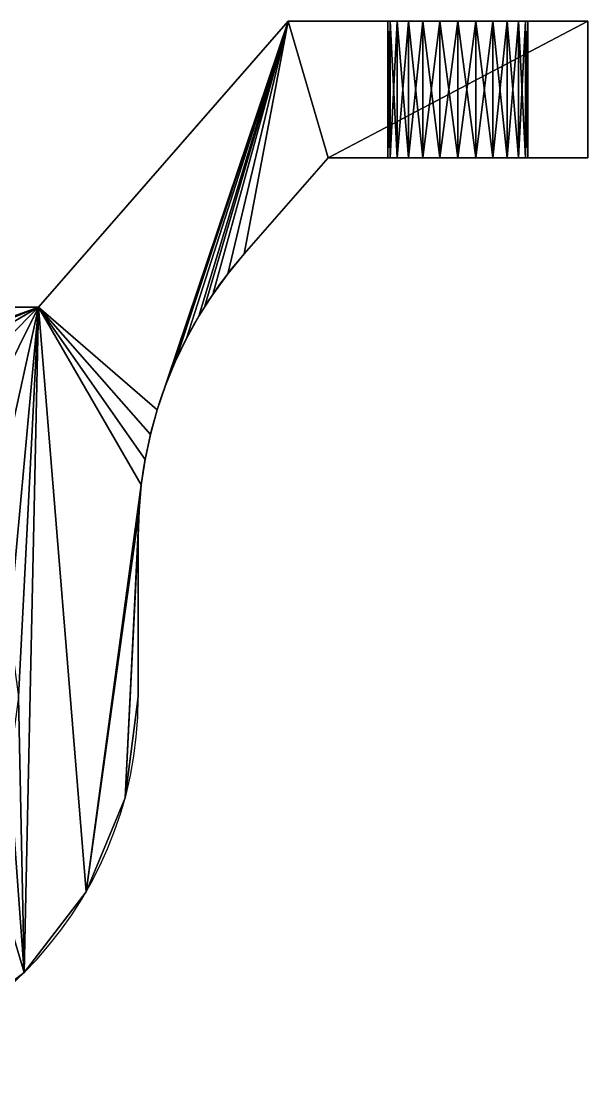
# Model space of a CAD drawing. Header units: millimetres. Extents: x 0 to 84, y 0 to 53.3.
# Drawn here: x 55.6 to 84, y 0 to 53.3 of the extents above; entities that cross this region are included whole.
import ezdxf

# ---------------------------------------------------------------- set-up
doc = ezdxf.new("R2010")
doc.units = ezdxf.units.MM

msp = doc.modelspace()

# ---------------------------------------------------------------- linework, layer by layer
for p, q in [((56.5, 39), (69, 53.309)), ((56.5, 39, 39), (69, 53.309, 39)), ((84, 53.309), (69, 53.309)), ((84, 53.309, 39), (69, 53.309, 39)), ((69, 53.309), (69, 53.309, 39)), ((74, 53.309, 29.5), (74, 46.479, 29.5)), ((74, 53.309, 9.5), (74, 46.479, 9.5)), ((74.119, 53.309, 28.594), (74.119, 46.479, 28.594)), ((74.119, 53.309, 30.406), (74.119, 46.479, 30.406)), ((74.119, 53.309, 8.594), (74.119, 46.479, 8.594)), ((74.119, 53.309, 10.406), (74.119, 46.479, 10.406)), ((74.469, 53.309, 27.75), (74.469, 46.479, 27.75)), ((74.469, 53.309, 31.25), (74.469, 46.479, 31.25)), ((74.469, 53.309, 7.75), (74.469, 46.479, 7.75)), ((74.469, 53.309, 11.25), (74.469, 46.479, 11.25)), ((75.025, 53.309, 27.025), (75.025, 46.479, 27.025)), ((75.025, 53.309, 31.975), (75.025, 46.479, 31.975)), ((75.025, 53.309, 7.025), (75.025, 46.479, 7.025)), ((75.025, 53.309, 11.975), (75.025, 46.479, 11.975)), ((75.75, 53.309, 26.469), (75.75, 46.479, 26.469)), ((75.75, 53.309, 32.531), (75.75, 46.479, 32.531)), ((75.75, 53.309, 6.469), (75.75, 46.479, 6.469)), ((75.75, 53.309, 12.531), (75.75, 46.479, 12.531)), ((76.594, 53.309, 26.119), (76.594, 46.479, 26.119)), ((76.594, 53.309, 32.881), (76.594, 46.479, 32.881)), ((76.594, 53.309, 6.119), (76.594, 46.479, 6.119)), ((76.594, 53.309, 12.881), (76.594, 46.479, 12.881)), ((77.5, 53.309, 26), (77.5, 46.479, 26)), ((77.5, 53.309, 33), (77.5, 46.479, 33)), ((77.5, 53.309, 6), (77.5, 46.479, 6)), ((77.5, 53.309, 13), (77.5, 46.479, 13)), ((78.406, 53.309, 26.119), (78.406, 46.479, 26.119)), ((78.406, 53.309, 32.881), (78.406, 46.479, 32.881)), ((78.406, 53.309, 6.119), (78.406, 46.479, 6.119)), ((78.406, 53.309, 12.881), (78.406, 46.479, 12.881)), ((79.25, 53.309, 26.469), (79.25, 46.479, 26.469)), ((79.25, 53.309, 32.531), (79.25, 46.479, 32.531)), ((79.25, 53.309, 6.469), (79.25, 46.479, 6.469)), ((79.25, 53.309, 12.531), (79.25, 46.479, 12.531)), ((79.975, 53.309, 27.025), (79.975, 46.479, 27.025)), ((79.975, 53.309, 31.975), (79.975, 46.479, 31.975)), ((79.975, 53.309, 7.025), (79.975, 46.479, 7.025)), ((79.975, 53.309, 11.975), (79.975, 46.479, 11.975)), ((80.531, 53.309, 27.75), (80.531, 46.479, 27.75)), ((80.531, 53.309, 31.25), (80.531, 46.479, 31.25)), ((80.531, 53.309, 7.75), (80.531, 46.479, 7.75)), ((80.531, 53.309, 11.25), (80.531, 46.479, 11.25)), ((80.881, 53.309, 30.406), (80.881, 46.479, 30.406)), ((80.881, 53.309, 28.594), (80.881, 46.479, 28.594)), ((80.881, 53.309, 10.406), (80.881, 46.479, 10.406)), ((80.881, 53.309, 8.594), (80.881, 46.479, 8.594)), ((81, 53.309, 29.5), (81, 46.479, 29.5)), ((81, 53.309, 9.5), (81, 46.479, 9.5)), ((84, 46.479), (84, 53.309)), ((84, 46.479, 39), (84, 53.309, 39)), ((84, 53.309), (84, 53.309, 39)), ((66.797, 41.668), (71, 46.479)), ((66.797, 41.668, 39), (71, 46.479, 39)), ((71, 46.479), (84, 46.479)), ((71, 46.479, 39), (84, 46.479, 39)), ((71, 46.479), (71, 46.479, 39)), ((84, 46.479), (84, 46.479, 39)), ((66.797, 41.668), (66.797, 41.668, 39)), ((65.982, 40.676), (65.982, 40.676, 39)), ((65.228, 39.637), (65.228, 39.637, 39)), ((27.5, 39), (56.5, 39)), ((27.5, 39, 39), (56.5, 39, 39)), ((56.5, 39), (56.5, 39, 39)), ((64.82, 39), (64.82, 39, 39)), ((64.537, 38.556), (64.537, 38.556, 39)), ((63.912, 37.435), (63.912, 37.435, 39)), ((63.355, 36.278), (63.355, 36.278, 39)), ((62.868, 35.09), (62.868, 35.09, 39)), ((62.453, 33.876), (62.453, 33.876, 39)), ((62.112, 32.638), (62.112, 32.638, 39)), ((61.845, 31.383), (61.845, 31.383, 39)), ((61.653, 30.113), (61.653, 30.113, 39)), ((61.538, 28.835), (61.538, 28.835, 39)), ((61.5, 19.5), (61.5, 27.552)), ((61.5, 19.5, 39), (61.5, 27.552, 39)), ((61.5, 27.552), (61.5, 27.552, 39)), ((61.5, 19.5), (61.5, 19.5, 39)), ((60.836, 14.453), (60.836, 14.453, 39)), ((58.887, 9.75), (58.887, 9.75, 39)), ((55.789, 5.711), (55.789, 5.711, 39))]:
    msp.add_line(p, q)
at = {"extrusion": (0, -1, 0)}
for centre in [(77.5, 29.5, -53.309), (77.5, 9.5, -53.309), (77.5, 29.5, -46.479), (77.5, 9.5, -46.479)]:
    msp.add_circle(centre, 3.5, dxfattribs=at)
at = {"extrusion": (0, 0, -1)}
for centre in [(-82.956, 27.552), (-82.956, 27.552, -39)]:
    msp.add_arc(centre, 21.456, 0, 41.1395, dxfattribs=at)
for centre in [(42, 19.5), (42, 19.5, 39)]:
    msp.add_arc(centre, 19.5, 180, 0)

# ---------------------------------------------------------------- meshes
mesh = msp.add_polyface()
corners = [(23.164, 14.453, 39), (22.5, 27.649, 39), (22.5, 19.5, 39), (28.211, 5.711, 39), (28.96, 16.006, 39), (28.5, 19.5, 39), (32.25, 2.613, 39), (30.309, 12.75, 39), (32.454, 9.954, 39), (36.953, 0.664, 39), (35.25, 7.809, 39), (38.506, 6.46, 39), (42, 0, 39), (42, 6, 39), (47.047, 0.664, 39), (45.494, 6.46, 39), (48.75, 7.809, 39), (51.75, 2.613, 39), (51.546, 9.954, 39), (53.691, 12.75, 39), (55.789, 5.711, 39), (55.04, 16.006, 39), (55.5, 19.5, 39), (13, 46.479, 39), (0, 53.309, 39), (0, 46.479, 39), (15, 53.309, 39), (17.267, 41.595, 39), (27.5, 39, 39), (18.072, 40.615, 39), (18.817, 39.589, 39), (19.193, 39, 39), (19.5, 38.52, 39), (20.117, 37.413, 39), (20.668, 36.27, 39), (21.149, 35.096, 39), (21.558, 33.896, 39), (21.896, 32.674, 39), (22.159, 31.433, 39), (22.348, 30.179, 39), (22.462, 28.916, 39), (25.113, 9.75, 39), (28.96, 22.994, 39), (30.309, 26.25, 39), (32.454, 29.046, 39), (35.25, 31.191, 39), (38.506, 32.54, 39), (56.5, 39, 39), (42, 33, 39), (45.494, 32.54, 39), (48.75, 31.191, 39), (51.546, 29.046, 39), (53.691, 26.25, 39), (55.04, 22.994, 39), (58.887, 9.75, 39), (61.653, 30.113, 39), (61.845, 31.383, 39), (62.112, 32.638, 39), (62.453, 33.876, 39), (69, 53.309, 39), (61.538, 28.835, 39), (60.836, 14.453, 39), (61.5, 27.552, 39), (61.5, 19.5, 39), (62.868, 35.09, 39), (63.355, 36.278, 39), (63.912, 37.435, 39), (64.537, 38.556, 39), (64.82, 39, 39), (65.228, 39.637, 39), (65.982, 40.676, 39), (66.797, 41.668, 39), (71, 46.479, 39), (84, 53.309, 39), (84, 46.479, 39)]
mesh.append_faces([[corners[k] for k in face] for face in [(0, 1, 2), (23, 24, 25), (62, 61, 63), (73, 72, 74)]], dxfattribs={"vtx0": -1})
mesh.append_faces([[corners[k] for k in face] for face in [(4, 6, 7), (7, 6, 8), (8, 9, 10), (10, 9, 11), (11, 12, 13), (13, 14, 15), (15, 14, 16), (16, 17, 18), (18, 17, 19), (19, 20, 21), (21, 20, 22), (24, 23, 26), (26, 27, 28), (28, 46, 47), (47, 58, 59), (55, 54, 60), (60, 61, 62), (59, 72, 73)]], dxfattribs={"vtx0": -1, "vtx1": -1})
mesh.append_faces([[corners[k] for k in face] for face in [(28, 1, 0), (28, 3, 5), (47, 22, 20), (47, 54, 55)]], dxfattribs={"vtx0": -1, "vtx1": -1, "vtx2": -1})
mesh.append_faces([[corners[k] for k in face] for face in [(3, 4, 5), (4, 3, 6), (8, 6, 9), (11, 9, 12), (13, 12, 14), (16, 14, 17), (19, 17, 20), (26, 23, 27), (28, 27, 29), (28, 29, 30), (28, 30, 31), (28, 31, 32), (28, 32, 33), (28, 33, 34), (28, 34, 35), (28, 35, 36), (28, 36, 37), (28, 37, 38), (28, 38, 39), (28, 39, 40), (28, 40, 1), (28, 0, 41), (28, 41, 3), (28, 5, 42), (28, 42, 43), (28, 43, 44), (28, 44, 45), (28, 45, 46), (47, 46, 48), (47, 48, 49), (47, 49, 50), (47, 50, 51), (47, 51, 52), (47, 52, 53), (47, 53, 22), (47, 20, 54), (47, 55, 56), (47, 56, 57), (47, 57, 58), (60, 54, 61), (59, 58, 64), (59, 64, 65), (59, 65, 66), (59, 66, 67), (59, 67, 68), (59, 68, 69), (59, 69, 70), (59, 70, 71), (59, 71, 72)]], dxfattribs={"vtx0": -1, "vtx2": -1})
mesh = msp.add_polyface()
corners = [(69, 53.309, 39), (56.5, 39), (56.5, 39, 39), (69, 53.309)]
mesh.append_faces([[corners[k] for k in face] for face in [(0, 1, 2), (1, 0, 3)]], dxfattribs={"vtx0": -1})
mesh = msp.add_polyface()
corners = [(69, 53.309), (75.025, 53.309, 7.025), (84, 53.309), (74.469, 53.309, 7.75), (74.119, 53.309, 8.594), (69, 53.309, 39), (75.75, 53.309, 6.469), (76.594, 53.309, 6.119), (77.5, 53.309, 6), (74, 53.309, 9.5), (74.119, 53.309, 10.406), (74.469, 53.309, 11.25), (75.025, 53.309, 11.975), (75.75, 53.309, 12.531), (76.594, 53.309, 12.881), (77.5, 53.309, 13), (74.469, 53.309, 27.75), (75.025, 53.309, 27.025), (75.75, 53.309, 26.469), (76.594, 53.309, 26.119), (77.5, 53.309, 26), (74.119, 53.309, 28.594), (74, 53.309, 29.5), (74.119, 53.309, 30.406), (74.469, 53.309, 31.25), (75.025, 53.309, 31.975), (75.75, 53.309, 32.531), (76.594, 53.309, 32.881), (77.5, 53.309, 33), (81, 53.309, 9.5), (84, 53.309, 39), (80.881, 53.309, 8.594), (80.531, 53.309, 7.75), (79.975, 53.309, 7.025), (79.25, 53.309, 6.469), (78.406, 53.309, 6.119), (80.881, 53.309, 10.406), (80.531, 53.309, 11.25), (79.975, 53.309, 11.975), (79.25, 53.309, 12.531), (78.406, 53.309, 12.881), (80.881, 53.309, 28.594), (80.531, 53.309, 27.75), (79.975, 53.309, 27.025), (79.25, 53.309, 26.469), (78.406, 53.309, 26.119), (81, 53.309, 29.5), (80.881, 53.309, 30.406), (80.531, 53.309, 31.25), (79.975, 53.309, 31.975), (79.25, 53.309, 32.531), (78.406, 53.309, 32.881)]
mesh.append_faces([[corners[k] for k in face] for face in [(0, 1, 2), (1, 0, 3), (3, 0, 4), (4, 5, 9), (9, 5, 10), (10, 5, 11), (11, 5, 12), (12, 5, 13), (13, 5, 14), (14, 5, 15), (16, 5, 21), (21, 5, 22), (22, 5, 23), (23, 5, 24), (24, 5, 25), (25, 5, 26), (26, 5, 27), (27, 5, 28), (2, 29, 30), (29, 2, 31), (31, 2, 32), (32, 2, 33), (33, 2, 34), (34, 2, 35), (35, 2, 8), (41, 15, 42), (42, 15, 43), (43, 15, 44), (44, 15, 45), (45, 15, 20), (30, 28, 5)]], dxfattribs={"vtx0": -1, "vtx1": -1})
mesh.append_faces([[corners[k] for k in face] for face in [(15, 5, 16), (30, 15, 41)]], dxfattribs={"vtx0": -1, "vtx1": -1, "vtx2": -1})
mesh.append_faces([[corners[k] for k in face] for face in [(4, 0, 5), (2, 1, 6), (2, 6, 7), (2, 7, 8), (15, 16, 17), (15, 17, 18), (15, 18, 19), (15, 19, 20), (30, 29, 36), (30, 36, 37), (30, 37, 38), (30, 38, 39), (30, 39, 40), (30, 40, 15), (30, 41, 46), (30, 46, 47), (30, 47, 48), (30, 48, 49), (30, 49, 50), (30, 50, 51), (30, 51, 28)]], dxfattribs={"vtx0": -1, "vtx2": -1})
mesh = msp.add_polyface()
corners = [(74.119, 53.309, 28.594), (74, 46.479, 29.5), (74.119, 46.479, 28.594), (74, 53.309, 29.5)]
mesh.append_faces([[corners[k] for k in face] for face in [(0, 1, 2), (1, 0, 3)]], dxfattribs={"vtx0": -1})
mesh = msp.add_polyface()
corners = [(74, 53.309, 29.5), (74.119, 46.479, 30.406), (74, 46.479, 29.5), (74.119, 53.309, 30.406)]
mesh.append_faces([[corners[k] for k in face] for face in [(0, 1, 2), (1, 0, 3)]], dxfattribs={"vtx0": -1})
mesh = msp.add_polyface()
corners = [(74.119, 53.309, 8.594), (74, 46.479, 9.5), (74.119, 46.479, 8.594), (74, 53.309, 9.5)]
mesh.append_faces([[corners[k] for k in face] for face in [(0, 1, 2), (1, 0, 3)]], dxfattribs={"vtx0": -1})
mesh = msp.add_polyface()
corners = [(74, 53.309, 9.5), (74.119, 46.479, 10.406), (74, 46.479, 9.5), (74.119, 53.309, 10.406)]
mesh.append_faces([[corners[k] for k in face] for face in [(0, 1, 2), (1, 0, 3)]], dxfattribs={"vtx0": -1})
mesh = msp.add_polyface()
corners = [(74.469, 53.309, 27.75), (74.119, 46.479, 28.594), (74.469, 46.479, 27.75), (74.119, 53.309, 28.594)]
mesh.append_faces([[corners[k] for k in face] for face in [(0, 1, 2), (1, 0, 3)]], dxfattribs={"vtx0": -1})
mesh = msp.add_polyface()
corners = [(74.119, 53.309, 30.406), (74.469, 46.479, 31.25), (74.119, 46.479, 30.406), (74.469, 53.309, 31.25)]
mesh.append_faces([[corners[k] for k in face] for face in [(0, 1, 2), (1, 0, 3)]], dxfattribs={"vtx0": -1})
mesh = msp.add_polyface()
corners = [(74.469, 53.309, 7.75), (74.119, 46.479, 8.594), (74.469, 46.479, 7.75), (74.119, 53.309, 8.594)]
mesh.append_faces([[corners[k] for k in face] for face in [(0, 1, 2), (1, 0, 3)]], dxfattribs={"vtx0": -1})
mesh = msp.add_polyface()
corners = [(74.119, 53.309, 10.406), (74.469, 46.479, 11.25), (74.119, 46.479, 10.406), (74.469, 53.309, 11.25)]
mesh.append_faces([[corners[k] for k in face] for face in [(0, 1, 2), (1, 0, 3)]], dxfattribs={"vtx0": -1})
mesh = msp.add_polyface()
corners = [(75.025, 53.309, 27.025), (74.469, 46.479, 27.75), (75.025, 46.479, 27.025), (74.469, 53.309, 27.75)]
mesh.append_faces([[corners[k] for k in face] for face in [(0, 1, 2), (1, 0, 3)]], dxfattribs={"vtx0": -1})
mesh = msp.add_polyface()
corners = [(74.469, 53.309, 31.25), (75.025, 46.479, 31.975), (74.469, 46.479, 31.25), (75.025, 53.309, 31.975)]
mesh.append_faces([[corners[k] for k in face] for face in [(0, 1, 2), (1, 0, 3)]], dxfattribs={"vtx0": -1})
mesh = msp.add_polyface()
corners = [(75.025, 53.309, 7.025), (74.469, 46.479, 7.75), (75.025, 46.479, 7.025), (74.469, 53.309, 7.75)]
mesh.append_faces([[corners[k] for k in face] for face in [(0, 1, 2), (1, 0, 3)]], dxfattribs={"vtx0": -1})
mesh = msp.add_polyface()
corners = [(74.469, 53.309, 11.25), (75.025, 46.479, 11.975), (74.469, 46.479, 11.25), (75.025, 53.309, 11.975)]
mesh.append_faces([[corners[k] for k in face] for face in [(0, 1, 2), (1, 0, 3)]], dxfattribs={"vtx0": -1})
mesh = msp.add_polyface()
corners = [(75.75, 46.479, 26.469), (75.025, 53.309, 27.025), (75.025, 46.479, 27.025), (75.75, 53.309, 26.469)]
mesh.append_faces([[corners[k] for k in face] for face in [(0, 1, 2), (1, 0, 3)]], dxfattribs={"vtx0": -1})
mesh = msp.add_polyface()
corners = [(75.75, 53.309, 32.531), (75.025, 46.479, 31.975), (75.025, 53.309, 31.975), (75.75, 46.479, 32.531)]
mesh.append_faces([[corners[k] for k in face] for face in [(0, 1, 2), (1, 0, 3)]], dxfattribs={"vtx0": -1})
mesh = msp.add_polyface()
corners = [(75.75, 46.479, 6.469), (75.025, 53.309, 7.025), (75.025, 46.479, 7.025), (75.75, 53.309, 6.469)]
mesh.append_faces([[corners[k] for k in face] for face in [(0, 1, 2), (1, 0, 3)]], dxfattribs={"vtx0": -1})
mesh = msp.add_polyface()
corners = [(75.75, 53.309, 12.531), (75.025, 46.479, 11.975), (75.025, 53.309, 11.975), (75.75, 46.479, 12.531)]
mesh.append_faces([[corners[k] for k in face] for face in [(0, 1, 2), (1, 0, 3)]], dxfattribs={"vtx0": -1})
mesh = msp.add_polyface()
corners = [(76.594, 46.479, 26.119), (75.75, 53.309, 26.469), (75.75, 46.479, 26.469), (76.594, 53.309, 26.119)]
mesh.append_faces([[corners[k] for k in face] for face in [(0, 1, 2), (1, 0, 3)]], dxfattribs={"vtx0": -1})
mesh = msp.add_polyface()
corners = [(76.594, 53.309, 32.881), (75.75, 46.479, 32.531), (75.75, 53.309, 32.531), (76.594, 46.479, 32.881)]
mesh.append_faces([[corners[k] for k in face] for face in [(0, 1, 2), (1, 0, 3)]], dxfattribs={"vtx0": -1})
mesh = msp.add_polyface()
corners = [(76.594, 46.479, 6.119), (75.75, 53.309, 6.469), (75.75, 46.479, 6.469), (76.594, 53.309, 6.119)]
mesh.append_faces([[corners[k] for k in face] for face in [(0, 1, 2), (1, 0, 3)]], dxfattribs={"vtx0": -1})
mesh = msp.add_polyface()
corners = [(76.594, 53.309, 12.881), (75.75, 46.479, 12.531), (75.75, 53.309, 12.531), (76.594, 46.479, 12.881)]
mesh.append_faces([[corners[k] for k in face] for face in [(0, 1, 2), (1, 0, 3)]], dxfattribs={"vtx0": -1})
mesh = msp.add_polyface()
corners = [(77.5, 46.479, 26), (76.594, 53.309, 26.119), (76.594, 46.479, 26.119), (77.5, 53.309, 26)]
mesh.append_faces([[corners[k] for k in face] for face in [(0, 1, 2), (1, 0, 3)]], dxfattribs={"vtx0": -1})
mesh = msp.add_polyface()
corners = [(77.5, 53.309, 33), (76.594, 46.479, 32.881), (76.594, 53.309, 32.881), (77.5, 46.479, 33)]
mesh.append_faces([[corners[k] for k in face] for face in [(0, 1, 2), (1, 0, 3)]], dxfattribs={"vtx0": -1})
mesh = msp.add_polyface()
corners = [(77.5, 46.479, 6), (76.594, 53.309, 6.119), (76.594, 46.479, 6.119), (77.5, 53.309, 6)]
mesh.append_faces([[corners[k] for k in face] for face in [(0, 1, 2), (1, 0, 3)]], dxfattribs={"vtx0": -1})
mesh = msp.add_polyface()
corners = [(77.5, 53.309, 13), (76.594, 46.479, 12.881), (76.594, 53.309, 12.881), (77.5, 46.479, 13)]
mesh.append_faces([[corners[k] for k in face] for face in [(0, 1, 2), (1, 0, 3)]], dxfattribs={"vtx0": -1})
mesh = msp.add_polyface()
corners = [(78.406, 46.479, 26.119), (77.5, 53.309, 26), (77.5, 46.479, 26), (78.406, 53.309, 26.119)]
mesh.append_faces([[corners[k] for k in face] for face in [(0, 1, 2), (1, 0, 3)]], dxfattribs={"vtx0": -1})
mesh = msp.add_polyface()
corners = [(78.406, 53.309, 32.881), (77.5, 46.479, 33), (77.5, 53.309, 33), (78.406, 46.479, 32.881)]
mesh.append_faces([[corners[k] for k in face] for face in [(0, 1, 2), (1, 0, 3)]], dxfattribs={"vtx0": -1})
mesh = msp.add_polyface()
corners = [(78.406, 46.479, 6.119), (77.5, 53.309, 6), (77.5, 46.479, 6), (78.406, 53.309, 6.119)]
mesh.append_faces([[corners[k] for k in face] for face in [(0, 1, 2), (1, 0, 3)]], dxfattribs={"vtx0": -1})
mesh = msp.add_polyface()
corners = [(78.406, 53.309, 12.881), (77.5, 46.479, 13), (77.5, 53.309, 13), (78.406, 46.479, 12.881)]
mesh.append_faces([[corners[k] for k in face] for face in [(0, 1, 2), (1, 0, 3)]], dxfattribs={"vtx0": -1})
mesh = msp.add_polyface()
corners = [(79.25, 46.479, 26.469), (78.406, 53.309, 26.119), (78.406, 46.479, 26.119), (79.25, 53.309, 26.469)]
mesh.append_faces([[corners[k] for k in face] for face in [(0, 1, 2), (1, 0, 3)]], dxfattribs={"vtx0": -1})
mesh = msp.add_polyface()
corners = [(79.25, 53.309, 32.531), (78.406, 46.479, 32.881), (78.406, 53.309, 32.881), (79.25, 46.479, 32.531)]
mesh.append_faces([[corners[k] for k in face] for face in [(0, 1, 2), (1, 0, 3)]], dxfattribs={"vtx0": -1})
mesh = msp.add_polyface()
corners = [(79.25, 46.479, 6.469), (78.406, 53.309, 6.119), (78.406, 46.479, 6.119), (79.25, 53.309, 6.469)]
mesh.append_faces([[corners[k] for k in face] for face in [(0, 1, 2), (1, 0, 3)]], dxfattribs={"vtx0": -1})
mesh = msp.add_polyface()
corners = [(79.25, 53.309, 12.531), (78.406, 46.479, 12.881), (78.406, 53.309, 12.881), (79.25, 46.479, 12.531)]
mesh.append_faces([[corners[k] for k in face] for face in [(0, 1, 2), (1, 0, 3)]], dxfattribs={"vtx0": -1})
mesh = msp.add_polyface()
corners = [(79.975, 46.479, 27.025), (79.25, 53.309, 26.469), (79.25, 46.479, 26.469), (79.975, 53.309, 27.025)]
mesh.append_faces([[corners[k] for k in face] for face in [(0, 1, 2), (1, 0, 3)]], dxfattribs={"vtx0": -1})
mesh = msp.add_polyface()
corners = [(79.975, 53.309, 31.975), (79.25, 46.479, 32.531), (79.25, 53.309, 32.531), (79.975, 46.479, 31.975)]
mesh.append_faces([[corners[k] for k in face] for face in [(0, 1, 2), (1, 0, 3)]], dxfattribs={"vtx0": -1})
mesh = msp.add_polyface()
corners = [(79.975, 46.479, 7.025), (79.25, 53.309, 6.469), (79.25, 46.479, 6.469), (79.975, 53.309, 7.025)]
mesh.append_faces([[corners[k] for k in face] for face in [(0, 1, 2), (1, 0, 3)]], dxfattribs={"vtx0": -1})
mesh = msp.add_polyface()
corners = [(79.975, 53.309, 11.975), (79.25, 46.479, 12.531), (79.25, 53.309, 12.531), (79.975, 46.479, 11.975)]
mesh.append_faces([[corners[k] for k in face] for face in [(0, 1, 2), (1, 0, 3)]], dxfattribs={"vtx0": -1})
mesh = msp.add_polyface()
corners = [(80.531, 53.309, 27.75), (79.975, 46.479, 27.025), (80.531, 46.479, 27.75), (79.975, 53.309, 27.025)]
mesh.append_faces([[corners[k] for k in face] for face in [(0, 1, 2), (1, 0, 3)]], dxfattribs={"vtx0": -1})
mesh = msp.add_polyface()
corners = [(79.975, 53.309, 31.975), (80.531, 46.479, 31.25), (79.975, 46.479, 31.975), (80.531, 53.309, 31.25)]
mesh.append_faces([[corners[k] for k in face] for face in [(0, 1, 2), (1, 0, 3)]], dxfattribs={"vtx0": -1})
mesh = msp.add_polyface()
corners = [(80.531, 53.309, 7.75), (79.975, 46.479, 7.025), (80.531, 46.479, 7.75), (79.975, 53.309, 7.025)]
mesh.append_faces([[corners[k] for k in face] for face in [(0, 1, 2), (1, 0, 3)]], dxfattribs={"vtx0": -1})
mesh = msp.add_polyface()
corners = [(79.975, 53.309, 11.975), (80.531, 46.479, 11.25), (79.975, 46.479, 11.975), (80.531, 53.309, 11.25)]
mesh.append_faces([[corners[k] for k in face] for face in [(0, 1, 2), (1, 0, 3)]], dxfattribs={"vtx0": -1})
mesh = msp.add_polyface()
corners = [(80.881, 53.309, 28.594), (80.531, 46.479, 27.75), (80.881, 46.479, 28.594), (80.531, 53.309, 27.75)]
mesh.append_faces([[corners[k] for k in face] for face in [(0, 1, 2), (1, 0, 3)]], dxfattribs={"vtx0": -1})
mesh = msp.add_polyface()
corners = [(80.531, 53.309, 31.25), (80.881, 46.479, 30.406), (80.531, 46.479, 31.25), (80.881, 53.309, 30.406)]
mesh.append_faces([[corners[k] for k in face] for face in [(0, 1, 2), (1, 0, 3)]], dxfattribs={"vtx0": -1})
mesh = msp.add_polyface()
corners = [(80.881, 53.309, 8.594), (80.531, 46.479, 7.75), (80.881, 46.479, 8.594), (80.531, 53.309, 7.75)]
mesh.append_faces([[corners[k] for k in face] for face in [(0, 1, 2), (1, 0, 3)]], dxfattribs={"vtx0": -1})
mesh = msp.add_polyface()
corners = [(80.531, 53.309, 11.25), (80.881, 46.479, 10.406), (80.531, 46.479, 11.25), (80.881, 53.309, 10.406)]
mesh.append_faces([[corners[k] for k in face] for face in [(0, 1, 2), (1, 0, 3)]], dxfattribs={"vtx0": -1})
mesh = msp.add_polyface()
corners = [(80.881, 53.309, 30.406), (81, 46.479, 29.5), (80.881, 46.479, 30.406), (81, 53.309, 29.5)]
mesh.append_faces([[corners[k] for k in face] for face in [(0, 1, 2), (1, 0, 3)]], dxfattribs={"vtx0": -1})
mesh = msp.add_polyface()
corners = [(81, 53.309, 29.5), (80.881, 46.479, 28.594), (81, 46.479, 29.5), (80.881, 53.309, 28.594)]
mesh.append_faces([[corners[k] for k in face] for face in [(0, 1, 2), (1, 0, 3)]], dxfattribs={"vtx0": -1})
mesh = msp.add_polyface()
corners = [(80.881, 53.309, 10.406), (81, 46.479, 9.5), (80.881, 46.479, 10.406), (81, 53.309, 9.5)]
mesh.append_faces([[corners[k] for k in face] for face in [(0, 1, 2), (1, 0, 3)]], dxfattribs={"vtx0": -1})
mesh = msp.add_polyface()
corners = [(81, 53.309, 9.5), (80.881, 46.479, 8.594), (81, 46.479, 9.5), (80.881, 53.309, 8.594)]
mesh.append_faces([[corners[k] for k in face] for face in [(0, 1, 2), (1, 0, 3)]], dxfattribs={"vtx0": -1})
mesh = msp.add_polyface()
corners = [(84, 53.309), (84, 46.479, 39), (84, 46.479), (84, 53.309, 39)]
mesh.append_faces([[corners[k] for k in face] for face in [(0, 1, 2), (1, 0, 3)]], dxfattribs={"vtx0": -1})
mesh = msp.add_polyface()
corners = [(71, 46.479), (66.797, 41.668, 39), (66.797, 41.668), (71, 46.479, 39)]
mesh.append_faces([[corners[k] for k in face] for face in [(0, 1, 2), (1, 0, 3)]], dxfattribs={"vtx0": -1})
mesh = msp.add_polyface()
corners = [(84, 46.479), (79.975, 46.479, 7.025), (71, 46.479), (80.531, 46.479, 7.75), (80.881, 46.479, 8.594), (81, 46.479, 9.5), (84, 46.479, 39), (79.25, 46.479, 6.469), (78.406, 46.479, 6.119), (77.5, 46.479, 6), (80.881, 46.479, 10.406), (80.531, 46.479, 11.25), (79.975, 46.479, 11.975), (79.25, 46.479, 12.531), (78.406, 46.479, 12.881), (77.5, 46.479, 13), (80.881, 46.479, 28.594), (80.531, 46.479, 27.75), (79.975, 46.479, 27.025), (79.25, 46.479, 26.469), (78.406, 46.479, 26.119), (77.5, 46.479, 26), (81, 46.479, 29.5), (80.881, 46.479, 30.406), (80.531, 46.479, 31.25), (79.975, 46.479, 31.975), (79.25, 46.479, 32.531), (78.406, 46.479, 32.881), (77.5, 46.479, 33), (74, 46.479, 9.5), (71, 46.479, 39), (74.119, 46.479, 8.594), (74.469, 46.479, 7.75), (75.025, 46.479, 7.025), (75.75, 46.479, 6.469), (76.594, 46.479, 6.119), (74.119, 46.479, 10.406), (74.469, 46.479, 11.25), (75.025, 46.479, 11.975), (75.75, 46.479, 12.531), (76.594, 46.479, 12.881), (74.119, 46.479, 28.594), (74.469, 46.479, 27.75), (75.025, 46.479, 27.025), (75.75, 46.479, 26.469), (76.594, 46.479, 26.119), (74, 46.479, 29.5), (74.119, 46.479, 30.406), (74.469, 46.479, 31.25), (75.025, 46.479, 31.975), (75.75, 46.479, 32.531), (76.594, 46.479, 32.881)]
mesh.append_faces([[corners[k] for k in face] for face in [(0, 1, 2), (1, 0, 3), (3, 0, 4), (4, 0, 5), (5, 6, 10), (10, 6, 11), (11, 6, 12), (12, 6, 13), (13, 6, 14), (14, 6, 15), (16, 6, 22), (22, 6, 23), (23, 6, 24), (24, 6, 25), (25, 6, 26), (26, 6, 27), (27, 6, 28), (2, 29, 30), (29, 2, 31), (31, 2, 32), (32, 2, 33), (33, 2, 34), (34, 2, 35), (35, 2, 9), (41, 15, 42), (42, 15, 43), (43, 15, 44), (44, 15, 45), (45, 15, 21), (30, 28, 6)]], dxfattribs={"vtx0": -1, "vtx1": -1})
mesh.append_faces([[corners[k] for k in face] for face in [(15, 6, 16), (30, 15, 41)]], dxfattribs={"vtx0": -1, "vtx1": -1, "vtx2": -1})
mesh.append_faces([[corners[k] for k in face] for face in [(5, 0, 6), (2, 1, 7), (2, 7, 8), (2, 8, 9), (15, 16, 17), (15, 17, 18), (15, 18, 19), (15, 19, 20), (15, 20, 21), (30, 29, 36), (30, 36, 37), (30, 37, 38), (30, 38, 39), (30, 39, 40), (30, 40, 15), (30, 41, 46), (30, 46, 47), (30, 47, 48), (30, 48, 49), (30, 49, 50), (30, 50, 51), (30, 51, 28)]], dxfattribs={"vtx0": -1, "vtx2": -1})
mesh = msp.add_polyface()
corners = [(66.797, 41.668), (65.982, 40.676, 39), (65.982, 40.676), (66.797, 41.668, 39)]
mesh.append_faces([[corners[k] for k in face] for face in [(0, 1, 2), (1, 0, 3)]], dxfattribs={"vtx0": -1})
mesh = msp.add_polyface()
corners = [(65.982, 40.676), (65.228, 39.637, 39), (65.228, 39.637), (65.982, 40.676, 39)]
mesh.append_faces([[corners[k] for k in face] for face in [(0, 1, 2), (1, 0, 3)]], dxfattribs={"vtx0": -1})
mesh = msp.add_polyface()
corners = [(65.228, 39.637), (64.82, 39, 39), (64.82, 39), (65.228, 39.637, 39)]
mesh.append_faces([[corners[k] for k in face] for face in [(0, 1, 2), (1, 0, 3)]], dxfattribs={"vtx0": -1})
mesh = msp.add_polyface()
corners = [(27.5, 39, 39), (56.5, 39), (27.5, 39), (56.5, 39, 39)]
mesh.append_faces([[corners[k] for k in face] for face in [(0, 1, 2), (1, 0, 3)]], dxfattribs={"vtx0": -1})
mesh = msp.add_polyface()
corners = [(64.82, 39), (64.537, 38.556, 39), (64.537, 38.556), (64.82, 39, 39)]
mesh.append_faces([[corners[k] for k in face] for face in [(0, 1, 2), (1, 0, 3)]], dxfattribs={"vtx0": -1})
mesh = msp.add_polyface()
corners = [(64.537, 38.556), (63.912, 37.435, 39), (63.912, 37.435), (64.537, 38.556, 39)]
mesh.append_faces([[corners[k] for k in face] for face in [(0, 1, 2), (1, 0, 3)]], dxfattribs={"vtx0": -1})
mesh = msp.add_polyface()
corners = [(63.912, 37.435), (63.355, 36.278, 39), (63.355, 36.278), (63.912, 37.435, 39)]
mesh.append_faces([[corners[k] for k in face] for face in [(0, 1, 2), (1, 0, 3)]], dxfattribs={"vtx0": -1})
mesh = msp.add_polyface()
corners = [(63.355, 36.278), (62.868, 35.09, 39), (62.868, 35.09), (63.355, 36.278, 39)]
mesh.append_faces([[corners[k] for k in face] for face in [(0, 1, 2), (1, 0, 3)]], dxfattribs={"vtx0": -1})
mesh = msp.add_polyface()
corners = [(62.868, 35.09), (62.453, 33.876, 39), (62.453, 33.876), (62.868, 35.09, 39)]
mesh.append_faces([[corners[k] for k in face] for face in [(0, 1, 2), (1, 0, 3)]], dxfattribs={"vtx0": -1})
mesh = msp.add_polyface()
corners = [(62.453, 33.876), (62.112, 32.638, 39), (62.112, 32.638), (62.453, 33.876, 39)]
mesh.append_faces([[corners[k] for k in face] for face in [(0, 1, 2), (1, 0, 3)]], dxfattribs={"vtx0": -1})
mesh = msp.add_polyface()
corners = [(62.112, 32.638), (61.845, 31.383, 39), (61.845, 31.383), (62.112, 32.638, 39)]
mesh.append_faces([[corners[k] for k in face] for face in [(0, 1, 2), (1, 0, 3)]], dxfattribs={"vtx0": -1})
mesh = msp.add_polyface()
corners = [(61.845, 31.383), (61.653, 30.113, 39), (61.653, 30.113), (61.845, 31.383, 39)]
mesh.append_faces([[corners[k] for k in face] for face in [(0, 1, 2), (1, 0, 3)]], dxfattribs={"vtx0": -1})
mesh = msp.add_polyface()
corners = [(61.653, 30.113), (61.538, 28.835, 39), (61.538, 28.835), (61.653, 30.113, 39)]
mesh.append_faces([[corners[k] for k in face] for face in [(0, 1, 2), (1, 0, 3)]], dxfattribs={"vtx0": -1})
mesh = msp.add_polyface()
corners = [(61.538, 28.835), (61.5, 27.552, 39), (61.5, 27.552), (61.538, 28.835, 39)]
mesh.append_faces([[corners[k] for k in face] for face in [(0, 1, 2), (1, 0, 3)]], dxfattribs={"vtx0": -1})
mesh = msp.add_polyface()
corners = [(61.5, 27.552), (61.5, 19.5, 39), (61.5, 19.5), (61.5, 27.552, 39)]
mesh.append_faces([[corners[k] for k in face] for face in [(0, 1, 2), (1, 0, 3)]], dxfattribs={"vtx0": -1})
mesh = msp.add_polyface()
corners = [(61.5, 19.5), (60.836, 14.453, 39), (60.836, 14.453), (61.5, 19.5, 39)]
mesh.append_faces([[corners[k] for k in face] for face in [(0, 1, 2), (1, 0, 3)]], dxfattribs={"vtx0": -1})
mesh = msp.add_polyface()
corners = [(60.836, 14.453), (58.887, 9.75, 39), (58.887, 9.75), (60.836, 14.453, 39)]
mesh.append_faces([[corners[k] for k in face] for face in [(0, 1, 2), (1, 0, 3)]], dxfattribs={"vtx0": -1})
mesh = msp.add_polyface()
corners = [(58.887, 9.75), (55.789, 5.711, 39), (55.789, 5.711), (58.887, 9.75, 39)]
mesh.append_faces([[corners[k] for k in face] for face in [(0, 1, 2), (1, 0, 3)]], dxfattribs={"vtx0": -1})
mesh = msp.add_polyface()
corners = [(55.789, 5.711, 39), (51.75, 2.613), (55.789, 5.711), (51.75, 2.613, 39)]
mesh.append_faces([[corners[k] for k in face] for face in [(0, 1, 2), (1, 0, 3)]], dxfattribs={"vtx0": -1})

doc.saveas('drawing.dxf')
